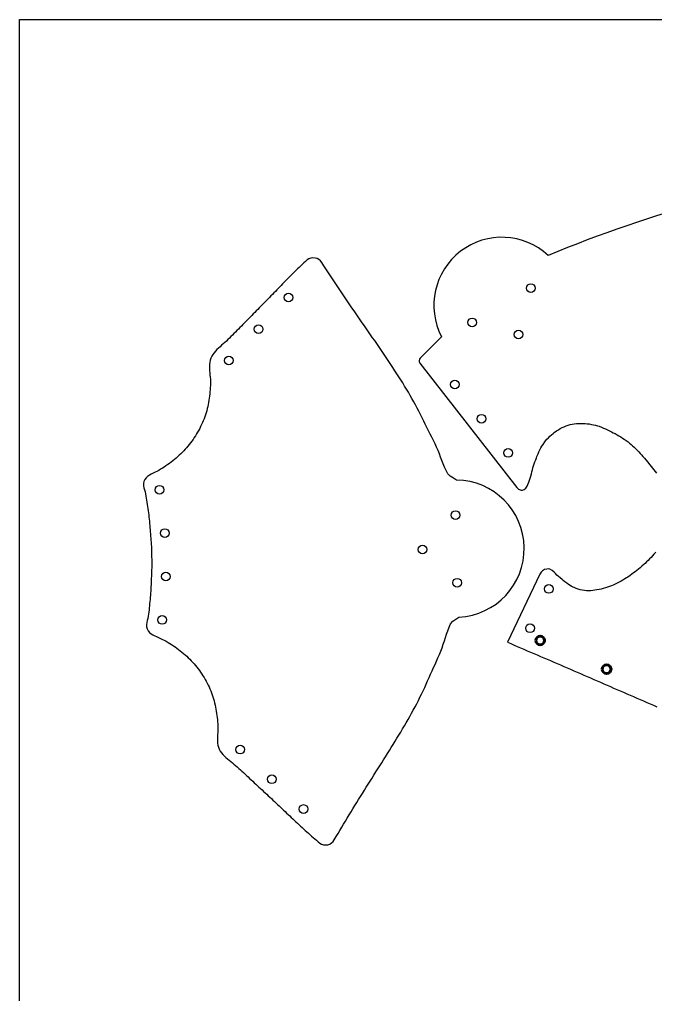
# Model space of a CAD drawing. Header units: millimetres. Extents: x -13 to 1300, y 0 to 900.
# Drawn here: x 0 to 219.7, y 563.2 to 900 of the extents above; entities that cross this region are included whole.
import ezdxf

# ---------------------------------------------------------------- set-up
doc = ezdxf.new("R2010")
doc.units = ezdxf.units.MM
doc.header["$MEASUREMENT"] = 0
doc.layers.add('Asphalt line', color=7, linetype='Continuous', lineweight=60)

# ---------------------------------------------------------------- blocks, each defined once
blk = doc.blocks.new('*U177')
at = {"layer": 'Asphalt line'}
blk.add_circle((10.01, -0.04), 1.5, dxfattribs=at)
blk = doc.blocks.new('*U178')
at = {"color": 0, "linetype": 'ByBlock', "lineweight": -2, "transparency": 16777216}
for p, rotation in [((18034.35, 16271.62), 25.65217659038145), ((18012.34, 16259.78), 30.74563605227971), ((17991.77, 16245.59), 36.53078466352862), ((17971.98, 16230.33), 39.4520793077395), ((17953.04, 16214.01), 41.98599230359968), ((17934.78, 16196.94), 43.37548425488295), ((17916.44, 16179.95), 42.52346272460711), ((17898.01, 16163.06), 42.27126068787618), ((17879.49, 16146.26), 42.45308691379032), ((17860.94, 16129.51), 42.04676851832901)]:
    blk.add_blockref('*U177', p, dxfattribs=dict(at, rotation=rotation))

msp = doc.modelspace()

# ---------------------------------------------------------------- linework, layer by layer
for p, q in [((0, 0), (0, 900)), ((0, 900), (1300, 900))]:
    msp.add_line(p, q)
for points in [[(237.43, 837.21, 0.031706), (182.59, 818.52)], [(182.59, 818.52, 0.840766), (145.76, 790.4), (138.41, 783.02, 0.377866), (138.3, 781.28), (171.76, 738.28), (172.36, 737.69), (173.21, 737.38), (173.68, 737.39), (174.32, 737.61), (174.92, 738.13), (175.32, 738.76), (175.62, 739.41), (175.92, 740.17), (176.15, 740.88), (176.36, 741.58), (176.56, 742.28), (176.78, 743.08), (176.94, 743.68), (177.15, 744.38), (177.35, 745.08), (177.57, 745.79), (177.8, 746.49), (178.03, 747.19), (178.28, 747.89), (178.54, 748.59), (178.7, 749.01), (179.09, 749.96), (179.4, 750.64), (179.72, 751.31), (180.06, 751.97), (180.42, 752.61), (180.81, 753.23), (181.43, 754.11), (181.67, 754.42), (182.15, 754.98), (182.65, 755.52), (183.18, 756.04), (183.73, 756.53), (184.3, 757), (184.71, 757.32), (185.5, 757.89), (186.12, 758.29), (186.76, 758.67), (187.41, 759.02), (188.08, 759.33), (188.76, 759.61), (189.51, 759.86), (190.17, 760.05), (190.89, 760.21), (191.62, 760.33), (192.35, 760.41), (193.09, 760.47), (193.84, 760.48), (194.9, 760.46), (195.32, 760.43), (196.06, 760.36), (196.79, 760.27), (197.52, 760.14), (198.24, 759.99), (198.96, 759.82), (199.67, 759.61), (200.15, 759.46), (201.06, 759.13), (201.74, 758.85), (202.42, 758.56), (203.09, 758.25), (203.5, 758.05), (204.42, 757.6), (205.07, 757.26), (205.73, 756.92), (206.37, 756.56), (207.01, 756.19), (207.64, 755.8), (208.27, 755.41), (208.88, 755), (209.48, 754.57), (210.17, 754.05), (210.64, 753.67), (211.2, 753.2), (211.75, 752.71), (212.29, 752.22), (212.82, 751.7), (213.34, 751.18), (213.85, 750.65), (214.36, 750.11), (214.85, 749.56), (215.34, 749), (215.83, 748.44), (216.31, 747.87), (216.98, 747.06), (217.25, 746.73), (217.72, 746.16), (218.18, 745.58), (218.64, 745.01), (219.09, 744.42), (219.53, 743.83), (219.97, 743.24)], [(150.98, 740.89), (149.86, 741.51), (148.77, 742.18), (147.91, 743.05), (147.33, 744.16), (146.82, 745.32), (146.34, 746.47), (145.88, 747.63), (145.45, 748.81), (145.01, 749.98), (144.56, 751.15), (144.07, 752.3), (143.54, 753.44), (143, 754.57), (142.44, 755.69), (141.87, 756.8), (141.29, 757.92), (140.72, 759.03), (140.16, 760.15), (139.61, 761.28), (139.06, 762.4), (138.5, 763.53), (137.94, 764.64), (137.37, 765.76), (136.78, 766.86), (136.18, 767.96), (135.56, 769.05), (134.94, 770.14), (134.31, 771.22), (133.67, 772.3), (133.02, 773.37), (132.36, 774.44), (131.7, 775.5), (131.03, 776.56), (130.36, 777.62), (129.68, 778.67), (128.99, 779.72), (128.3, 780.76), (127.61, 781.81), (126.91, 782.85), (126.21, 783.89), (125.51, 784.92), (124.81, 785.96), (124.1, 786.99), (123.39, 788.02), (122.68, 789.05), (121.96, 790.08), (121.25, 791.11), (120.54, 792.14), (119.82, 793.17), (119.1, 794.19), (118.39, 795.22), (117.67, 796.25), (116.96, 797.28), (116.25, 798.31), (115.54, 799.34), (114.82, 800.37), (114.12, 801.4), (113.41, 802.44), (112.7, 803.47), (112, 804.51), (111.3, 805.55), (110.61, 806.59), (109.91, 807.63), (109.22, 808.67), (108.53, 809.72), (107.84, 810.76), (107.15, 811.81), (106.47, 812.86), (105.78, 813.91), (105.1, 814.95), (104.41, 816), (103.98, 816.59), (103.42, 817.08), (102.77, 817.42), (102.06, 817.6), (101.32, 817.66), (100.58, 817.6), (99.9, 817.36), (99.3, 816.95), (98.75, 816.44), (98.21, 815.93), (97.67, 815.41), (97.13, 814.9), (96.6, 814.38), (96.07, 813.87), (95.54, 813.35), (95.02, 812.83), (94.49, 812.32), (93.97, 811.8), (93.46, 811.28), (92.94, 810.76), (92.43, 810.24), (91.91, 809.72), (91.4, 809.2), (90.89, 808.68), (90.38, 808.16), (89.87, 807.64), (89.37, 807.12), (88.86, 806.6), (88.36, 806.08), (87.85, 805.56), (87.34, 805.04), (86.84, 804.52), (86.33, 803.99), (85.83, 803.47), (85.32, 802.95), (84.81, 802.43), (84.31, 801.91), (83.8, 801.39), (83.29, 800.87), (82.78, 800.35), (82.27, 799.83), (81.75, 799.31), (81.24, 798.78), (80.72, 798.26), (80.21, 797.74), (79.7, 797.22), (79.18, 796.7), (78.67, 796.18), (78.15, 795.66), (77.64, 795.13), (77.13, 794.61), (76.62, 794.09), (76.12, 793.56), (75.61, 793.04), (75.1, 792.52), (74.59, 791.99), (74.08, 791.47), (73.56, 790.96), (73.04, 790.44), (72.52, 789.93), (71.99, 789.42), (71.46, 788.92), (70.92, 788.42), (70.37, 787.93), (69.82, 787.44), (69.26, 786.95), (68.7, 786.46), (68.17, 785.96), (67.65, 785.44), (67.18, 784.88), (66.75, 784.3), (66.38, 783.67), (66.07, 783), (65.84, 782.3), (65.68, 781.59), (65.59, 780.86), (65.57, 780.12), (65.58, 779.39), (65.64, 778.66), (65.71, 777.93), (65.79, 777.2), (65.86, 776.48), (65.91, 775.75), (65.93, 775.02), (65.93, 774.29), (65.91, 773.55), (65.87, 772.82), (65.82, 772.09), (65.76, 771.36), (65.68, 770.63), (65.6, 769.9), (65.5, 769.17), (65.4, 768.44), (65.28, 767.72), (65.15, 767), (65, 766.28), (64.84, 765.57), (64.65, 764.86), (64.45, 764.16), (64.24, 763.46), (64, 762.77), (63.75, 762.08), (63.47, 761.4), (63.19, 760.72), (62.88, 760.05), (62.56, 759.39), (62.23, 758.73), (61.88, 758.09), (61.52, 757.44), (61.15, 756.81), (60.76, 756.19), (60.36, 755.57), (59.95, 754.96), (59.53, 754.36), (59.09, 753.77), (58.64, 753.19), (58.18, 752.62), (57.71, 752.06), (57.23, 751.52), (56.73, 750.98), (56.22, 750.46), (55.69, 749.95), (55.16, 749.45), (54.62, 748.95), (54.06, 748.47), (53.5, 748), (52.94, 747.54), (52.36, 747.09), (51.78, 746.64), (51.18, 746.21), (50.58, 745.8), (49.97, 745.39), (49.36, 745), (48.73, 744.62), (48.09, 744.25), (47.45, 743.9), (46.8, 743.57), (46.15, 743.24), (45.49, 742.92), (44.85, 742.57), (44.24, 742.15), (43.7, 741.65), (43.26, 741.07), (42.97, 740.39), (42.83, 739.67), (42.84, 738.93), (42.96, 738.21), (43.14, 737.5), (43.35, 736.79), (43.53, 736.08), (43.67, 735.37), (43.8, 734.65), (43.91, 733.92), (44.01, 733.2), (44.11, 732.47), (44.22, 731.75), (44.33, 731.02), (44.44, 730.3), (44.54, 729.58), (44.64, 728.85), (44.72, 728.12), (44.79, 727.4), (44.85, 726.67), (44.91, 725.94), (44.97, 725.21), (45.03, 724.48), (45.1, 723.75), (45.16, 723.02), (45.23, 722.29), (45.3, 721.56), (45.36, 720.83), (45.41, 720.11), (45.47, 719.38), (45.51, 718.65), (45.54, 717.92), (45.57, 717.19), (45.59, 716.45), (45.6, 715.72), (45.61, 714.99), (45.63, 714.26), (45.65, 713.53), (45.67, 712.8), (45.67, 712.07), (45.67, 711.34), (45.66, 710.6), (45.64, 709.87), (45.61, 709.14), (45.58, 708.41), (45.55, 707.68), (45.51, 706.95), (45.48, 706.22), (45.45, 705.49), (45.42, 704.76), (45.39, 704.02), (45.36, 703.29), (45.33, 702.56), (45.29, 701.83), (45.24, 701.1), (45.18, 700.37), (45.1, 699.65), (45.03, 698.92), (44.95, 698.19), (44.87, 697.46), (44.8, 696.73), (44.73, 696.01), (44.65, 695.28), (44.56, 694.55), (44.44, 693.83), (44.3, 693.11), (44.12, 692.4), (43.97, 691.68), (43.88, 690.96), (43.91, 690.22), (44.07, 689.5), (44.4, 688.84), (44.86, 688.27), (45.42, 687.8), (46.04, 687.41), (46.7, 687.08), (47.37, 686.79), (48.04, 686.5), (48.7, 686.19), (49.36, 685.86), (50.01, 685.53), (50.65, 685.18), (51.29, 684.81), (51.91, 684.43), (52.53, 684.04), (53.14, 683.64), (53.75, 683.22), (54.34, 682.79), (54.93, 682.36), (55.51, 681.91), (56.08, 681.45), (56.64, 680.98), (57.2, 680.5), (57.74, 680.02), (58.28, 679.51), (58.8, 679), (59.31, 678.48), (59.8, 677.94), (60.29, 677.39), (60.76, 676.83), (61.22, 676.26), (61.67, 675.68), (62.11, 675.09), (62.53, 674.49), (62.95, 673.88), (63.35, 673.27), (63.74, 672.64), (64.11, 672.01), (64.47, 671.37), (64.82, 670.72), (65.15, 670.07), (65.47, 669.4), (65.77, 668.73), (66.05, 668.06), (66.32, 667.37), (66.57, 666.69), (66.8, 665.99), (67.01, 665.29), (67.21, 664.59), (67.38, 663.88), (67.55, 663.16), (67.7, 662.45), (67.84, 661.73), (67.96, 661), (68.08, 660.28), (68.18, 659.55), (68.28, 658.82), (68.36, 658.09), (68.43, 657.36), (68.48, 656.63), (68.52, 655.9), (68.52, 655.17), (68.51, 654.44), (68.47, 653.71), (68.42, 652.98), (68.38, 652.25), (68.36, 651.52), (68.37, 650.79), (68.43, 650.05), (68.55, 649.33), (68.74, 648.62), (69, 647.93), (69.33, 647.28), (69.73, 646.67), (70.19, 646.1), (70.69, 645.57), (71.22, 645.07), (71.78, 644.59), (72.36, 644.12), (72.94, 643.66), (73.51, 643.2), (74.08, 642.73), (74.64, 642.25), (75.2, 641.77), (75.75, 641.29), (76.29, 640.8), (76.83, 640.31), (77.37, 639.81), (77.9, 639.32), (78.43, 638.82), (78.96, 638.32), (79.49, 637.82), (80.02, 637.31), (80.56, 636.81), (81.09, 636.31), (81.62, 635.81), (82.16, 635.31), (82.69, 634.81), (83.23, 634.32), (83.77, 633.82), (84.3, 633.32), (84.84, 632.82), (85.38, 632.32), (85.91, 631.83), (86.44, 631.33), (86.98, 630.83), (87.51, 630.33), (88.04, 629.83), (88.57, 629.33), (89.1, 628.84), (89.63, 628.34), (90.15, 627.84), (90.68, 627.34), (91.21, 626.84), (91.74, 626.34), (92.27, 625.84), (92.79, 625.34), (93.32, 624.85), (93.85, 624.35), (94.38, 623.85), (94.91, 623.35), (95.44, 622.85), (95.98, 622.36), (96.51, 621.86), (97.05, 621.36), (97.59, 620.87), (98.13, 620.37), (98.67, 619.88), (99.21, 619.38), (99.76, 618.89), (100.31, 618.4), (100.86, 617.9), (101.42, 617.41), (101.97, 616.92), (102.54, 616.43), (103.1, 615.94), (103.67, 615.46), (104.28, 615.07), (104.98, 614.87), (105.72, 614.84), (106.46, 614.92), (107.16, 615.14), (107.79, 615.51), (108.33, 616.02), (108.73, 616.63), (109.37, 617.7), (110.01, 618.77), (110.65, 619.85), (111.29, 620.92), (111.93, 621.99), (112.57, 623.06), (113.21, 624.14), (113.85, 625.2), (114.5, 626.27), (115.15, 627.34), (115.8, 628.41), (116.46, 629.47), (117.11, 630.53), (117.77, 631.59), (118.43, 632.65), (119.1, 633.71), (119.76, 634.77), (120.43, 635.82), (121.1, 636.88), (121.76, 637.93), (122.43, 638.99), (123.1, 640.04), (123.77, 641.1), (124.44, 642.15), (125.1, 643.21), (125.77, 644.27), (126.43, 645.32), (127.09, 646.38), (127.75, 647.44), (128.41, 648.5), (129.07, 649.56), (129.72, 650.63), (130.37, 651.7), (131.02, 652.77), (131.66, 653.84), (132.29, 654.91), (132.93, 655.99), (133.55, 657.07), (134.18, 658.15), (134.79, 659.24), (135.4, 660.33), (136, 661.43), (136.6, 662.53), (137.18, 663.63), (137.75, 664.74), (138.32, 665.86), (138.87, 666.98), (139.41, 668.1), (139.94, 669.24), (140.45, 670.37), (140.96, 671.51), (141.45, 672.66), (141.96, 673.8), (142.47, 674.94), (142.99, 676.08), (143.51, 677.22), (144.03, 678.35), (144.54, 679.49), (145.04, 680.64), (145.51, 681.79), (145.96, 682.96), (146.37, 684.14), (146.75, 685.33), (147.13, 686.52), (147.53, 687.7), (147.96, 688.86), (148.41, 690.04), (148.91, 691.19), (149.67, 692.15), (150.69, 692.89), (151.79, 693.55, 0.968807), (150.98, 740.89)]]:
    msp.add_lwpolyline(points, format="xyb")
msp.add_lwpolyline([(219.74, 716), (219.12, 715.27), (218.63, 714.72), (218.13, 714.18), (217.62, 713.65), (217.1, 713.12), (216.57, 712.61), (216.04, 712.1), (215.73, 711.81), (214.95, 711.11), (214.39, 710.62), (213.82, 710.15), (213.25, 709.69), (212.67, 709.23), (212.08, 708.79), (211.49, 708.35), (210.88, 707.93), (210.08, 707.39), (209.65, 707.11), (209.03, 706.72), (208.39, 706.34), (207.75, 705.98), (207.1, 705.63), (206.45, 705.29), (205.78, 704.97), (205.03, 704.63), (204.43, 704.38), (203.75, 704.12), (203.05, 703.87), (202.35, 703.64), (201.64, 703.43), (200.93, 703.25), (200.21, 703.08), (199.4, 702.92), (198.75, 702.81), (198.02, 702.71), (197.28, 702.64), (196.54, 702.61), (195.8, 702.62), (195.13, 702.68), (194.34, 702.8), (193.62, 702.96), (192.91, 703.17), (192.21, 703.43), (191.53, 703.72), (190.66, 704.17), (190.22, 704.42), (189.59, 704.81), (188.99, 705.23), (188.4, 705.68), (187.82, 706.14), (187.38, 706.51), (186.72, 707.09), (186.17, 707.59), (185.64, 708.09), (185.1, 708.59), (184.62, 709.03), (183.98, 709.6), (183.13, 710.07), (182.65, 710.17), (182.12, 710.16), (181.33, 709.94), (180.59, 709.48), (180.18, 709.07), (179.67, 708.33), (168.49, 684.88), (169.64, 684.39), (170.79, 683.9), (171.94, 683.41), (173.09, 682.93), (174.24, 682.44), (175.39, 681.95), (176.54, 681.46), (177.69, 680.98), (178.84, 680.49), (179.99, 679.99), (181.14, 679.5), (182.29, 679.01), (183.44, 678.51), (184.58, 678.01), (185.73, 677.51), (186.87, 677.01), (188.02, 676.51), (189.16, 676.01), (190.31, 675.51), (191.45, 675.01), (192.6, 674.51), (193.74, 674.01), (194.89, 673.51), (196.04, 673.01), (197.18, 672.51), (198.33, 672.01), (199.48, 671.52), (200.62, 671.02), (201.77, 670.52), (202.92, 670.03), (204.07, 669.54), (205.21, 669.04), (206.36, 668.55), (207.51, 668.05), (208.66, 667.56), (209.81, 667.06), (210.95, 666.57), (212.1, 666.07), (213.25, 665.58), (214.39, 665.08), (215.54, 664.58), (216.69, 664.08), (217.83, 663.58), (218.98, 663.08), (220.12, 662.58)])
for centre in [(176.61, 807.22), (92.92, 803.94), (156.33, 795.37), (82.59, 793.05), (172.34, 791.2), (72.27, 782.17), (150.35, 773.93), (159.57, 762.09), (168.78, 750.25), (48.32, 737.55), (150.61, 728.8), (50.22, 722.59), (139.2, 716.87), (50.54, 707.59), (151.15, 705.44), (182.79, 703.26), (49.29, 692.56), (176.32, 689.69), (76.21, 647.77), (87.16, 637.51), (98.1, 627.25)]:
    msp.add_circle(centre, 1.5)

# ---------------------------------------------------------------- block references
at = {"xscale": -1, "rotation": 198.8159717263302}
msp.add_blockref('*U178', (-21938.04, 10196.26), dxfattribs=at)

doc.saveas('drawing.dxf')
